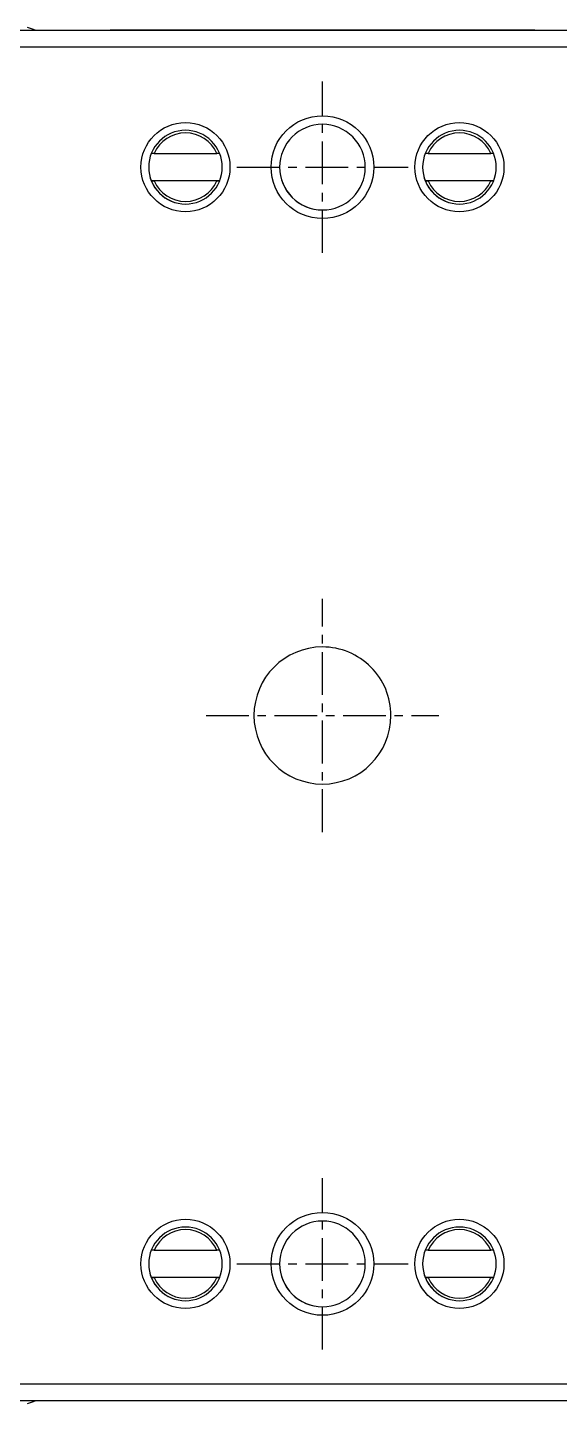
# Model space of a CAD drawing. Extents: x 93 to 329, y 82 to 330.
# Drawn here: x 149.13 to 164.67, y 141.08 to 181.23 of the extents above; entities that cross this region are included whole.
import ezdxf

# ---------------------------------------------------------------- set-up
doc = ezdxf.new("R2010")
doc.units = 0
doc.linetypes.add('CENTER', pattern=[2, 1.25, -0.25, 0.25, -0.25])
doc.layers.get('0').update_dxf_attribs({"linetype": 'CONTINUOUS'})
doc.layers.add('CENTER', color=1, linetype='CENTER')

msp = doc.modelspace()

# ---------------------------------------------------------------- linework, layer by layer
at = {"color": 7, "linetype": 'CONTINUOUS'}
for p, q in [((138.244, 181.156), (177.244, 181.156)), ((149.133, 181.23), (149.131, 181.226)), ((163.944, 181.156), (151.544, 181.156)), ((177.244, 180.656), (138.244, 180.656)), ((152.828, 177.556), (152.746, 177.556)), ((152.828, 177.556), (154.661, 177.556)), ((154.742, 177.556), (154.661, 177.556)), ((160.828, 177.556), (160.746, 177.556)), ((160.828, 177.556), (162.661, 177.556)), ((162.742, 177.556), (162.661, 177.556)), ((154.742, 176.756), (152.746, 176.756)), ((152.746, 176.756), (152.828, 176.756)), ((154.661, 176.756), (152.828, 176.756)), ((154.661, 176.756), (154.742, 176.756)), ((162.742, 176.756), (160.746, 176.756)), ((160.746, 176.756), (160.828, 176.756)), ((162.661, 176.756), (160.828, 176.756)), ((162.661, 176.756), (162.742, 176.756)), ((152.828, 145.556), (152.746, 145.556)), ((152.828, 145.556), (154.661, 145.556)), ((154.742, 145.556), (154.661, 145.556)), ((160.828, 145.556), (160.746, 145.556)), ((160.828, 145.556), (162.661, 145.556)), ((162.742, 145.556), (162.661, 145.556)), ((154.742, 144.756), (152.746, 144.756)), ((152.746, 144.756), (152.828, 144.756)), ((154.661, 144.756), (152.828, 144.756)), ((154.661, 144.756), (154.742, 144.756)), ((162.742, 144.756), (160.746, 144.756)), ((160.746, 144.756), (160.828, 144.756)), ((162.661, 144.756), (160.828, 144.756)), ((162.661, 144.756), (162.742, 144.756)), ((138.244, 141.656), (177.244, 141.656)), ((177.244, 141.156), (138.244, 141.156)), ((149.131, 141.087), (149.133, 141.082))]:
    msp.add_line(p, q, dxfattribs=at)
at = {"color": 3, "linetype": 'CONTINUOUS'}
for centre, radius in [((153.744, 177.156), 1.3), ((157.744, 177.156), 1.5), ((161.744, 177.156), 1.3), ((157.744, 145.156), 1.5), ((153.744, 145.156), 1.3), ((161.744, 145.156), 1.3)]:
    msp.add_circle(centre, radius, dxfattribs=at)
at = {"color": 7, "linetype": 'CONTINUOUS'}
for centre, radius, start, end in [((148.244, 178.156), 3.2, 69.6359, 73.8775), ((157.744, 177.156), 1.25, 90.0002, 270.0002), ((157.744, 177.156), 1.25, 90.0002, 180), ((157.744, 177.156), 1.25, 0, 90.0002), ((153.744, 177.156), 1.075, 90.0002, 270.0002), ((153.744, 177.156), 1.075, 90.0002, 180), ((153.744, 177.156), 1, 23.5782, 156.4218), ((153.744, 177.156), 1.075, 0, 90.0002), ((161.744, 177.156), 1.075, 90.0002, 270.0002), ((161.744, 177.156), 1.075, 90.0002, 180), ((161.744, 177.156), 1, 23.5782, 156.4218), ((161.744, 177.156), 1.075, 0, 90.0002), ((153.744, 177.156), 1.075, 180, 270.0002), ((153.744, 177.156), 1.075, 270.0002, 0), ((157.744, 177.156), 1.25, 180, 270.0002), ((157.744, 177.156), 1.25, 270.0002, 0), ((161.744, 177.156), 1.075, 180, 270.0002), ((161.744, 177.156), 1.075, 270.0002, 0), ((153.744, 177.156), 1, 203.5782, 336.4218), ((161.744, 177.156), 1, 203.5782, 336.4218), ((157.744, 161.156), 2, 90.0002, 270.0002), ((157.744, 161.156), 2, 90.0002, 270.0002), ((157.744, 161.156), 2, 0, 90.0002), ((157.744, 161.156), 2, 270.0002, 0), ((153.744, 145.156), 1.075, 90.0002, 180), ((153.744, 145.156), 1.075, 90.0002, 270.0002), ((153.744, 145.156), 1, 23.5782, 156.4218), ((153.744, 145.156), 1.075, 0, 90.0002), ((157.744, 145.156), 1.25, 90.0002, 270.0002), ((157.744, 145.156), 1.25, 90.0002, 180), ((157.744, 145.156), 1.25, 0, 90.0002), ((161.744, 145.156), 1.075, 90.0002, 270.0002), ((161.744, 145.156), 1.075, 90.0002, 180), ((161.744, 145.156), 1, 23.5782, 156.4218), ((161.744, 145.156), 1.075, 0, 90.0002), ((153.744, 145.156), 1.075, 180, 270.0002), ((153.744, 145.156), 1.075, 270.0002, 0), ((157.744, 145.156), 1.25, 180, 270.0002), ((157.744, 145.156), 1.25, 270.0002, 0), ((161.744, 145.156), 1.075, 180, 270.0002), ((161.744, 145.156), 1.075, 270.0002, 0), ((153.744, 145.156), 1, 203.5782, 336.4218), ((161.744, 145.156), 1, 203.5782, 336.4218), ((148.244, 144.156), 3.2, 286.1225, 290.3641)]:
    msp.add_arc(centre, radius, start, end, dxfattribs=at)
at = {"layer": 'CENTER', "color": 1, "linetype": 'CENTER'}
for p, q in [((157.744, 174.656), (157.744, 179.656)), ((155.244, 177.156), (160.244, 177.156)), ((157.744, 157.756), (157.744, 164.556)), ((154.344, 161.156), (161.144, 161.156)), ((157.744, 142.656), (157.744, 147.656)), ((155.244, 145.156), (160.244, 145.156))]:
    msp.add_line(p, q, dxfattribs=at)

doc.saveas('drawing.dxf')
